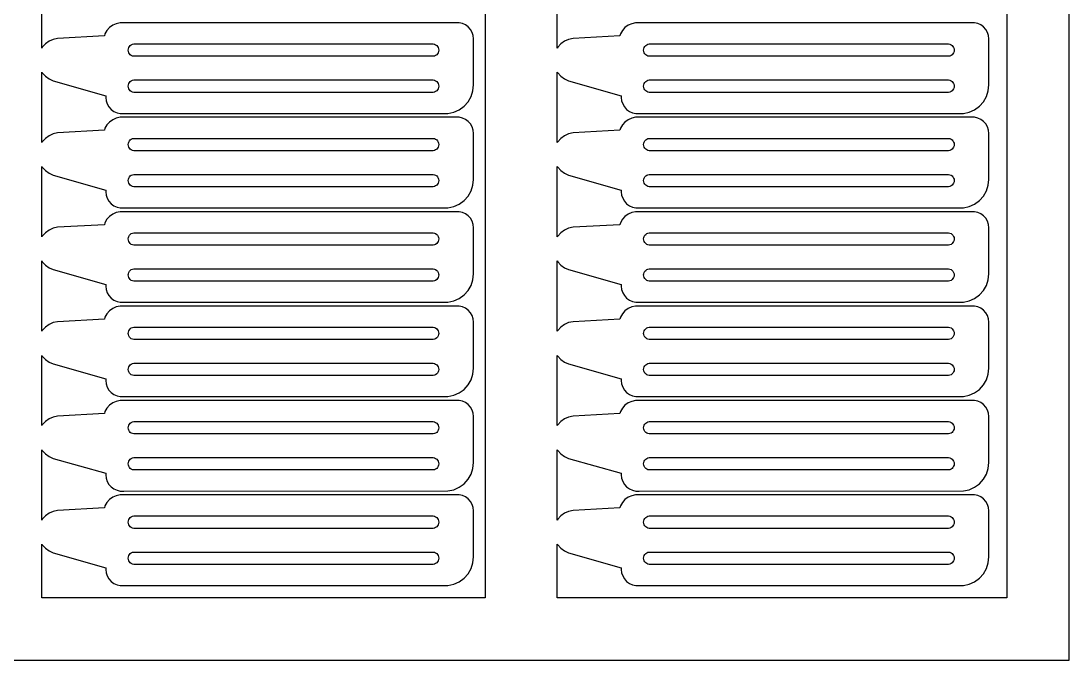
# Model space of a CAD drawing. Header units: metres. Extents: x 0 to 297, y 0 to 210.
# Drawn here: x 212.6 to 297, y 0 to 51.5 of the extents above; entities that cross this region are included whole.
import ezdxf

# ---------------------------------------------------------------- set-up
doc = ezdxf.new("R2010")
doc.units = ezdxf.units.M

msp = doc.modelspace()

# ---------------------------------------------------------------- linework, layer by layer
for p, q in [((297, 0), (297, 210)), ((250, 205), (250, 5)), ((292, 205), (292, 5)), ((214.3, 49.2693), (214.3, 54.9306)), ((255.8, 49.2693), (255.8, 54.9306)), ((219.536, 50.6817), (219.38, 50.4101)), ((219.746, 50.9147), (219.536, 50.6817)), ((220, 51.099), (219.746, 50.9147)), ((220.286, 51.2266), (220, 51.099)), ((220.593, 51.2918), (220.286, 51.2266)), ((247.886, 51.2929), (220.593, 51.2918)), ((248.152, 51.2364), (247.886, 51.2929)), ((248.4, 51.1258), (248.152, 51.2364)), ((248.62, 50.9661), (248.4, 51.1258)), ((248.802, 50.7641), (248.62, 50.9661)), ((248.938, 50.5287), (248.802, 50.7641)), ((261.036, 50.6817), (260.88, 50.4101)), ((261.246, 50.9147), (261.036, 50.6817)), ((261.5, 51.099), (261.246, 50.9147)), ((261.786, 51.2266), (261.5, 51.099)), ((262.093, 51.2918), (261.786, 51.2266)), ((289.386, 51.2929), (262.093, 51.2918)), ((289.652, 51.2364), (289.386, 51.2929)), ((289.9, 51.1258), (289.652, 51.2364)), ((290.12, 50.9661), (289.9, 51.1258)), ((290.302, 50.7641), (290.12, 50.9661)), ((290.438, 50.5287), (290.302, 50.7641)), ((214.875, 49.8155), (214.579, 49.6005)), ((215.209, 49.9643), (214.875, 49.8155)), ((215.567, 50.0404), (215.209, 49.9643)), ((219.328, 50.2495), (215.567, 50.0404)), ((219.38, 50.4101), (219.328, 50.2495)), ((249.022, 50.2703), (248.938, 50.5287)), ((249.05, 50), (249.022, 50.2703)), ((249.05, 46.3), (249.05, 50)), ((256.375, 49.8155), (256.079, 49.6005)), ((256.709, 49.9643), (256.375, 49.8155)), ((257.067, 50.0404), (256.709, 49.9643)), ((260.828, 50.2495), (257.067, 50.0404)), ((260.88, 50.4101), (260.828, 50.2495)), ((290.522, 50.2703), (290.438, 50.5287)), ((290.55, 50), (290.522, 50.2703)), ((290.55, 46.3), (290.55, 50)), ((214.334, 49.3286), (214.3, 49.2693)), ((214.579, 49.6005), (214.334, 49.3286)), ((221.25, 49.1), (221.261, 49.2039)), ((221.261, 48.996), (221.25, 49.1)), ((221.261, 49.2039), (221.293, 49.3034)), ((221.293, 48.8966), (221.261, 48.996)), ((221.293, 49.3034), (221.345, 49.3939)), ((221.345, 49.3939), (221.415, 49.4716)), ((221.415, 49.4716), (221.5, 49.533)), ((221.5, 49.533), (221.595, 49.5755)), ((221.595, 49.5755), (221.698, 49.5973)), ((221.698, 49.5973), (245.802, 49.5973)), ((245.802, 49.5973), (245.905, 49.5755)), ((245.905, 49.5755), (246, 49.533)), ((246, 49.533), (246.085, 49.4716)), ((246.085, 49.4716), (246.155, 49.3939)), ((246.155, 49.3939), (246.207, 49.3034)), ((246.207, 49.3034), (246.239, 49.2039)), ((246.239, 48.996), (246.207, 48.8966)), ((246.239, 49.2039), (246.25, 49.1)), ((246.25, 49.1), (246.239, 48.996)), ((255.834, 49.3286), (255.8, 49.2693)), ((256.079, 49.6005), (255.834, 49.3286)), ((262.75, 49.1), (262.761, 49.2039)), ((262.761, 48.996), (262.75, 49.1)), ((262.761, 49.2039), (262.793, 49.3034)), ((262.793, 48.8966), (262.761, 48.996)), ((262.793, 49.3034), (262.845, 49.3939)), ((262.845, 49.3939), (262.915, 49.4716)), ((262.915, 49.4716), (263, 49.533)), ((263, 49.533), (263.095, 49.5755)), ((263.095, 49.5755), (263.198, 49.5973)), ((263.198, 49.5973), (287.302, 49.5973)), ((287.302, 49.5973), (287.405, 49.5755)), ((287.405, 49.5755), (287.5, 49.533)), ((287.5, 49.533), (287.585, 49.4716)), ((287.585, 49.4716), (287.655, 49.3939)), ((287.655, 49.3939), (287.707, 49.3034)), ((287.707, 49.3034), (287.739, 49.2039)), ((287.739, 48.996), (287.707, 48.8966)), ((287.739, 49.2039), (287.75, 49.1)), ((287.75, 49.1), (287.739, 48.996)), ((221.345, 48.8061), (221.293, 48.8966)), ((221.415, 48.7284), (221.345, 48.8061)), ((221.5, 48.667), (221.415, 48.7284)), ((221.595, 48.6245), (221.5, 48.667)), ((221.698, 48.6027), (221.595, 48.6245)), ((245.802, 48.6027), (221.698, 48.6027)), ((245.905, 48.6245), (245.802, 48.6027)), ((246, 48.667), (245.905, 48.6245)), ((246.085, 48.7284), (246, 48.667)), ((246.155, 48.8061), (246.085, 48.7284)), ((246.207, 48.8966), (246.155, 48.8061)), ((262.845, 48.8061), (262.793, 48.8966)), ((262.915, 48.7284), (262.845, 48.8061)), ((263, 48.667), (262.915, 48.7284)), ((263.095, 48.6245), (263, 48.667)), ((263.198, 48.6027), (263.095, 48.6245)), ((287.302, 48.6027), (263.198, 48.6027)), ((287.405, 48.6245), (287.302, 48.6027)), ((287.5, 48.667), (287.405, 48.6245)), ((287.585, 48.7284), (287.5, 48.667)), ((287.655, 48.8061), (287.585, 48.7284)), ((287.707, 48.8966), (287.655, 48.8061)), ((214.3, 41.6693), (214.3, 47.3306)), ((214.3, 47.3306), (214.334, 47.2714)), ((214.334, 47.2714), (214.579, 46.9995)), ((255.8, 41.6693), (255.8, 47.3306)), ((255.8, 47.3306), (255.834, 47.2714)), ((255.834, 47.2714), (256.079, 46.9995)), ((214.579, 46.9995), (214.875, 46.7845)), ((214.875, 46.7845), (215.209, 46.6357)), ((215.209, 46.6357), (219.444, 45.4318)), ((221.293, 46.4034), (221.345, 46.4939)), ((221.345, 46.4939), (221.415, 46.5716)), ((221.415, 46.5716), (221.5, 46.633)), ((221.5, 46.633), (221.595, 46.6755)), ((221.595, 46.6755), (221.698, 46.6973)), ((221.698, 46.6973), (245.802, 46.6973)), ((245.802, 46.6973), (245.905, 46.6755)), ((245.905, 46.6755), (246, 46.633)), ((246, 46.633), (246.085, 46.5716)), ((246.085, 46.5716), (246.155, 46.4939)), ((246.155, 46.4939), (246.207, 46.4034)), ((256.079, 46.9995), (256.375, 46.7845)), ((256.375, 46.7845), (256.709, 46.6357)), ((256.709, 46.6357), (260.944, 45.4318)), ((262.793, 46.4034), (262.845, 46.4939)), ((262.845, 46.4939), (262.915, 46.5716)), ((262.915, 46.5716), (263, 46.633)), ((263, 46.633), (263.095, 46.6755)), ((263.095, 46.6755), (263.198, 46.6973)), ((263.198, 46.6973), (287.302, 46.6973)), ((287.302, 46.6973), (287.405, 46.6755)), ((287.405, 46.6755), (287.5, 46.633)), ((287.5, 46.633), (287.585, 46.5716)), ((287.585, 46.5716), (287.655, 46.4939)), ((287.655, 46.4939), (287.707, 46.4034)), ((221.25, 46.2), (221.261, 46.304)), ((221.261, 46.096), (221.25, 46.2)), ((221.261, 46.304), (221.293, 46.4034)), ((221.293, 45.9966), (221.261, 46.096)), ((221.345, 45.9061), (221.293, 45.9966)), ((221.415, 45.8284), (221.345, 45.9061)), ((221.5, 45.767), (221.415, 45.8284)), ((221.595, 45.7245), (221.5, 45.767)), ((221.698, 45.7027), (221.595, 45.7245)), ((245.802, 45.7027), (221.698, 45.7027)), ((245.905, 45.7245), (245.802, 45.7027)), ((246, 45.767), (245.905, 45.7245)), ((246.085, 45.8284), (246, 45.767)), ((246.155, 45.9061), (246.085, 45.8284)), ((246.207, 45.9966), (246.155, 45.9061)), ((246.207, 46.4034), (246.239, 46.304)), ((246.239, 46.096), (246.207, 45.9966)), ((246.239, 46.304), (246.25, 46.2)), ((246.25, 46.2), (246.239, 46.096)), ((248.851, 45.3645), (249, 45.8218)), ((249, 45.8218), (249.05, 46.3)), ((262.75, 46.2), (262.761, 46.304)), ((262.761, 46.096), (262.75, 46.2)), ((262.761, 46.304), (262.793, 46.4034)), ((262.793, 45.9966), (262.761, 46.096)), ((262.845, 45.9061), (262.793, 45.9966)), ((262.915, 45.8284), (262.845, 45.9061)), ((263, 45.767), (262.915, 45.8284)), ((263.095, 45.7245), (263, 45.767)), ((263.198, 45.7027), (263.095, 45.7245)), ((287.302, 45.7027), (263.198, 45.7027)), ((287.405, 45.7245), (287.302, 45.7027)), ((287.5, 45.767), (287.405, 45.7245)), ((287.585, 45.8284), (287.5, 45.767)), ((287.655, 45.9061), (287.585, 45.8284)), ((287.707, 45.9966), (287.655, 45.9061)), ((287.707, 46.4034), (287.739, 46.304)), ((287.739, 46.096), (287.707, 45.9966)), ((287.739, 46.304), (287.75, 46.2)), ((287.75, 46.2), (287.739, 46.096)), ((290.351, 45.3645), (290.5, 45.8218)), ((290.5, 45.8218), (290.55, 46.3)), ((219.444, 45.4318), (219.45, 45.3)), ((219.45, 45.3), (219.478, 45.0297)), ((219.478, 45.0297), (219.562, 44.7712)), ((219.562, 44.7712), (219.698, 44.5359)), ((248.289, 44.5908), (248.611, 44.9481)), ((248.611, 44.9481), (248.851, 45.3645)), ((260.944, 45.4318), (260.95, 45.3)), ((260.95, 45.3), (260.978, 45.0297)), ((260.978, 45.0297), (261.062, 44.7712)), ((261.062, 44.7712), (261.198, 44.5359)), ((289.789, 44.5908), (290.111, 44.9481)), ((290.111, 44.9481), (290.351, 45.3645)), ((219.698, 44.5359), (219.88, 44.3339)), ((219.88, 44.3339), (220.1, 44.1742)), ((220.1, 44.1742), (220.348, 44.0636)), ((220.348, 44.0636), (220.614, 44.0071)), ((220.614, 44.0071), (220.886, 44.0071)), ((220.886, 44.0071), (246.99, 44.0126)), ((246.99, 44.0126), (247.461, 44.1126)), ((247.461, 44.1126), (247.9, 44.3081)), ((247.9, 44.3081), (248.289, 44.5908)), ((261.198, 44.5359), (261.38, 44.3339)), ((261.38, 44.3339), (261.6, 44.1742)), ((261.6, 44.1742), (261.848, 44.0636)), ((261.848, 44.0636), (262.114, 44.0071)), ((262.114, 44.0071), (262.386, 44.0071)), ((262.386, 44.0071), (288.49, 44.0126)), ((288.49, 44.0126), (288.961, 44.1126)), ((288.961, 44.1126), (289.4, 44.3081)), ((289.4, 44.3081), (289.789, 44.5908)), ((219.536, 43.0817), (219.38, 42.8101)), ((219.746, 43.3147), (219.536, 43.0817)), ((220, 43.499), (219.746, 43.3147)), ((220.286, 43.6266), (220, 43.499)), ((220.593, 43.6918), (220.286, 43.6266)), ((247.886, 43.6929), (220.593, 43.6918)), ((248.152, 43.6364), (247.886, 43.6929)), ((248.4, 43.5258), (248.152, 43.6364)), ((248.62, 43.3661), (248.4, 43.5258)), ((248.802, 43.1641), (248.62, 43.3661)), ((248.938, 42.9288), (248.802, 43.1641)), ((261.036, 43.0817), (260.88, 42.8101)), ((261.246, 43.3147), (261.036, 43.0817)), ((261.5, 43.499), (261.246, 43.3147)), ((261.786, 43.6266), (261.5, 43.499)), ((262.093, 43.6918), (261.786, 43.6266)), ((289.386, 43.6929), (262.093, 43.6918)), ((289.652, 43.6364), (289.386, 43.6929)), ((289.9, 43.5258), (289.652, 43.6364)), ((290.12, 43.3661), (289.9, 43.5258)), ((290.302, 43.1641), (290.12, 43.3661)), ((290.438, 42.9288), (290.302, 43.1641)), ((214.875, 42.2155), (214.579, 42.0005)), ((215.209, 42.3643), (214.875, 42.2155)), ((215.567, 42.4404), (215.209, 42.3643)), ((219.328, 42.6495), (215.567, 42.4404)), ((219.38, 42.8101), (219.328, 42.6495)), ((249.022, 42.6703), (248.938, 42.9288)), ((249.05, 42.4), (249.022, 42.6703)), ((249.05, 38.7), (249.05, 42.4)), ((256.375, 42.2155), (256.079, 42.0005)), ((256.709, 42.3643), (256.375, 42.2155)), ((257.067, 42.4404), (256.709, 42.3643)), ((260.828, 42.6495), (257.067, 42.4404)), ((260.88, 42.8101), (260.828, 42.6495)), ((290.522, 42.6703), (290.438, 42.9288)), ((290.55, 42.4), (290.522, 42.6703)), ((290.55, 38.7), (290.55, 42.4)), ((214.334, 41.7286), (214.3, 41.6693)), ((214.579, 42.0005), (214.334, 41.7286)), ((221.25, 41.5), (221.261, 41.6039)), ((221.261, 41.396), (221.25, 41.5)), ((221.261, 41.6039), (221.293, 41.7034)), ((221.293, 41.2966), (221.261, 41.396)), ((221.293, 41.7034), (221.345, 41.7939)), ((221.345, 41.7939), (221.415, 41.8716)), ((221.415, 41.8716), (221.5, 41.933)), ((221.5, 41.933), (221.595, 41.9755)), ((221.595, 41.9755), (221.698, 41.9973)), ((221.698, 41.9973), (245.802, 41.9973)), ((245.802, 41.9973), (245.905, 41.9755)), ((245.905, 41.9755), (246, 41.933)), ((246, 41.933), (246.085, 41.8716)), ((246.085, 41.8716), (246.155, 41.7939)), ((246.155, 41.7939), (246.207, 41.7034)), ((246.207, 41.7034), (246.239, 41.6039)), ((246.239, 41.396), (246.207, 41.2966)), ((246.239, 41.6039), (246.25, 41.5)), ((246.25, 41.5), (246.239, 41.396)), ((255.834, 41.7286), (255.8, 41.6693)), ((256.079, 42.0005), (255.834, 41.7286)), ((262.75, 41.5), (262.761, 41.6039)), ((262.761, 41.396), (262.75, 41.5)), ((262.761, 41.6039), (262.793, 41.7034)), ((262.793, 41.2966), (262.761, 41.396)), ((262.793, 41.7034), (262.845, 41.7939)), ((262.845, 41.7939), (262.915, 41.8716)), ((262.915, 41.8716), (263, 41.933)), ((263, 41.933), (263.095, 41.9755)), ((263.095, 41.9755), (263.198, 41.9973)), ((263.198, 41.9973), (287.302, 41.9973)), ((287.302, 41.9973), (287.405, 41.9755)), ((287.405, 41.9755), (287.5, 41.933)), ((287.5, 41.933), (287.585, 41.8716)), ((287.585, 41.8716), (287.655, 41.7939)), ((287.655, 41.7939), (287.707, 41.7034)), ((287.707, 41.7034), (287.739, 41.6039)), ((287.739, 41.396), (287.707, 41.2966)), ((287.739, 41.6039), (287.75, 41.5)), ((287.75, 41.5), (287.739, 41.396)), ((221.345, 41.2061), (221.293, 41.2966)), ((221.415, 41.1284), (221.345, 41.2061)), ((221.5, 41.067), (221.415, 41.1284)), ((221.595, 41.0245), (221.5, 41.067)), ((221.698, 41.0027), (221.595, 41.0245)), ((245.802, 41.0027), (221.698, 41.0027)), ((245.905, 41.0245), (245.802, 41.0027)), ((246, 41.067), (245.905, 41.0245)), ((246.085, 41.1284), (246, 41.067)), ((246.155, 41.2061), (246.085, 41.1284)), ((246.207, 41.2966), (246.155, 41.2061)), ((262.845, 41.2061), (262.793, 41.2966)), ((262.915, 41.1284), (262.845, 41.2061)), ((263, 41.067), (262.915, 41.1284)), ((263.095, 41.0245), (263, 41.067)), ((263.198, 41.0027), (263.095, 41.0245)), ((287.302, 41.0027), (263.198, 41.0027)), ((287.405, 41.0245), (287.302, 41.0027)), ((287.5, 41.067), (287.405, 41.0245)), ((287.585, 41.1284), (287.5, 41.067)), ((287.655, 41.2061), (287.585, 41.1284)), ((287.707, 41.2966), (287.655, 41.2061)), ((214.3, 34.0694), (214.3, 39.7306)), ((214.3, 39.7306), (214.334, 39.6714)), ((214.334, 39.6714), (214.579, 39.3995)), ((255.8, 34.0694), (255.8, 39.7306)), ((255.8, 39.7306), (255.834, 39.6714)), ((255.834, 39.6714), (256.079, 39.3995)), ((214.579, 39.3995), (214.875, 39.1844)), ((214.875, 39.1844), (215.209, 39.0356)), ((215.209, 39.0356), (219.444, 37.8318)), ((221.293, 38.8034), (221.345, 38.8939)), ((221.345, 38.8939), (221.415, 38.9716)), ((221.415, 38.9716), (221.5, 39.033)), ((221.5, 39.033), (221.595, 39.0755)), ((221.595, 39.0755), (221.698, 39.0973)), ((221.698, 39.0973), (245.802, 39.0973)), ((245.802, 39.0973), (245.905, 39.0755)), ((245.905, 39.0755), (246, 39.033)), ((246, 39.033), (246.085, 38.9716)), ((246.085, 38.9716), (246.155, 38.8939)), ((246.155, 38.8939), (246.207, 38.8034)), ((256.079, 39.3995), (256.375, 39.1844)), ((256.375, 39.1844), (256.709, 39.0356)), ((256.709, 39.0356), (260.944, 37.8318)), ((262.793, 38.8034), (262.845, 38.8939)), ((262.845, 38.8939), (262.915, 38.9716)), ((262.915, 38.9716), (263, 39.033)), ((263, 39.033), (263.095, 39.0755)), ((263.095, 39.0755), (263.198, 39.0973)), ((263.198, 39.0973), (287.302, 39.0973)), ((287.302, 39.0973), (287.405, 39.0755)), ((287.405, 39.0755), (287.5, 39.033)), ((287.5, 39.033), (287.585, 38.9716)), ((287.585, 38.9716), (287.655, 38.8939)), ((287.655, 38.8939), (287.707, 38.8034)), ((221.25, 38.6), (221.261, 38.7039)), ((221.261, 38.496), (221.25, 38.6)), ((221.261, 38.7039), (221.293, 38.8034)), ((221.293, 38.3966), (221.261, 38.496)), ((221.345, 38.3061), (221.293, 38.3966)), ((221.415, 38.2284), (221.345, 38.3061)), ((221.5, 38.167), (221.415, 38.2284)), ((221.595, 38.1245), (221.5, 38.167)), ((221.698, 38.1027), (221.595, 38.1245)), ((245.802, 38.1027), (221.698, 38.1027)), ((245.905, 38.1245), (245.802, 38.1027)), ((246, 38.167), (245.905, 38.1245)), ((246.085, 38.2284), (246, 38.167)), ((246.155, 38.3061), (246.085, 38.2284)), ((246.207, 38.3966), (246.155, 38.3061)), ((246.207, 38.8034), (246.239, 38.7039)), ((246.239, 38.496), (246.207, 38.3966)), ((246.239, 38.7039), (246.25, 38.6)), ((246.25, 38.6), (246.239, 38.496)), ((248.851, 37.7645), (249, 38.2218)), ((249, 38.2218), (249.05, 38.7)), ((262.75, 38.6), (262.761, 38.7039)), ((262.761, 38.496), (262.75, 38.6)), ((262.761, 38.7039), (262.793, 38.8034)), ((262.793, 38.3966), (262.761, 38.496)), ((262.845, 38.3061), (262.793, 38.3966)), ((262.915, 38.2284), (262.845, 38.3061)), ((263, 38.167), (262.915, 38.2284)), ((263.095, 38.1245), (263, 38.167)), ((263.198, 38.1027), (263.095, 38.1245)), ((287.302, 38.1027), (263.198, 38.1027)), ((287.405, 38.1245), (287.302, 38.1027)), ((287.5, 38.167), (287.405, 38.1245)), ((287.585, 38.2284), (287.5, 38.167)), ((287.655, 38.3061), (287.585, 38.2284)), ((287.707, 38.3966), (287.655, 38.3061)), ((287.707, 38.8034), (287.739, 38.7039)), ((287.739, 38.496), (287.707, 38.3966)), ((287.739, 38.7039), (287.75, 38.6)), ((287.75, 38.6), (287.739, 38.496)), ((290.351, 37.7645), (290.5, 38.2218)), ((290.5, 38.2218), (290.55, 38.7)), ((219.444, 37.8318), (219.45, 37.7)), ((219.45, 37.7), (219.478, 37.4297)), ((219.478, 37.4297), (219.562, 37.1712)), ((219.562, 37.1712), (219.698, 36.9359)), ((248.289, 36.9908), (248.611, 37.3481)), ((248.611, 37.3481), (248.851, 37.7645)), ((260.944, 37.8318), (260.95, 37.7)), ((260.95, 37.7), (260.978, 37.4297)), ((260.978, 37.4297), (261.062, 37.1712)), ((261.062, 37.1712), (261.198, 36.9359)), ((289.789, 36.9908), (290.111, 37.3481)), ((290.111, 37.3481), (290.351, 37.7645)), ((219.698, 36.9359), (219.88, 36.7339)), ((219.88, 36.7339), (220.1, 36.5742)), ((220.1, 36.5742), (220.348, 36.4636)), ((220.348, 36.4636), (220.614, 36.4071)), ((220.614, 36.4071), (220.886, 36.4071)), ((220.886, 36.4071), (246.99, 36.4126)), ((246.99, 36.4126), (247.461, 36.5126)), ((247.461, 36.5126), (247.9, 36.7081)), ((247.9, 36.7081), (248.289, 36.9908)), ((261.198, 36.9359), (261.38, 36.7339)), ((261.38, 36.7339), (261.6, 36.5742)), ((261.6, 36.5742), (261.848, 36.4636)), ((261.848, 36.4636), (262.114, 36.4071)), ((262.114, 36.4071), (262.386, 36.4071)), ((262.386, 36.4071), (288.49, 36.4126)), ((288.49, 36.4126), (288.961, 36.5126)), ((288.961, 36.5126), (289.4, 36.7081)), ((289.4, 36.7081), (289.789, 36.9908)), ((219.536, 35.4817), (219.38, 35.2101)), ((219.746, 35.7147), (219.536, 35.4817)), ((220, 35.899), (219.746, 35.7147)), ((220.286, 36.0266), (220, 35.899)), ((220.593, 36.0918), (220.286, 36.0266)), ((247.886, 36.0929), (220.593, 36.0918)), ((248.152, 36.0364), (247.886, 36.0929)), ((248.4, 35.9258), (248.152, 36.0364)), ((248.62, 35.7661), (248.4, 35.9258)), ((248.802, 35.5641), (248.62, 35.7661)), ((248.938, 35.3288), (248.802, 35.5641)), ((261.036, 35.4817), (260.88, 35.2101)), ((261.246, 35.7147), (261.036, 35.4817)), ((261.5, 35.899), (261.246, 35.7147)), ((261.786, 36.0266), (261.5, 35.899)), ((262.093, 36.0918), (261.786, 36.0266)), ((289.386, 36.0929), (262.093, 36.0918)), ((289.652, 36.0364), (289.386, 36.0929)), ((289.9, 35.9258), (289.652, 36.0364)), ((290.12, 35.7661), (289.9, 35.9258)), ((290.302, 35.5641), (290.12, 35.7661)), ((290.438, 35.3288), (290.302, 35.5641)), ((214.875, 34.6155), (214.579, 34.4005)), ((215.209, 34.7643), (214.875, 34.6155)), ((215.567, 34.8404), (215.209, 34.7643)), ((219.328, 35.0495), (215.567, 34.8404)), ((219.38, 35.2101), (219.328, 35.0495)), ((249.022, 35.0703), (248.938, 35.3288)), ((249.05, 34.8), (249.022, 35.0703)), ((249.05, 31.1), (249.05, 34.8)), ((256.375, 34.6155), (256.079, 34.4005)), ((256.709, 34.7643), (256.375, 34.6155)), ((257.067, 34.8404), (256.709, 34.7643)), ((260.828, 35.0495), (257.067, 34.8404)), ((260.88, 35.2101), (260.828, 35.0495)), ((290.522, 35.0703), (290.438, 35.3288)), ((290.55, 34.8), (290.522, 35.0703)), ((290.55, 31.1), (290.55, 34.8)), ((214.334, 34.1286), (214.3, 34.0694)), ((214.579, 34.4005), (214.334, 34.1286)), ((221.25, 33.9), (221.261, 34.004)), ((221.261, 33.796), (221.25, 33.9)), ((221.261, 34.004), (221.293, 34.1034)), ((221.293, 33.6966), (221.261, 33.796)), ((221.293, 34.1034), (221.345, 34.1939)), ((221.345, 34.1939), (221.415, 34.2716)), ((221.415, 34.2716), (221.5, 34.333)), ((221.5, 34.333), (221.595, 34.3755)), ((221.595, 34.3755), (221.698, 34.3972)), ((221.698, 34.3972), (245.802, 34.3972)), ((245.802, 34.3972), (245.905, 34.3755)), ((245.905, 34.3755), (246, 34.333)), ((246, 34.333), (246.085, 34.2716)), ((246.085, 34.2716), (246.155, 34.1939)), ((246.155, 34.1939), (246.207, 34.1034)), ((246.207, 34.1034), (246.239, 34.004)), ((246.239, 33.796), (246.207, 33.6966)), ((246.239, 34.004), (246.25, 33.9)), ((246.25, 33.9), (246.239, 33.796)), ((255.834, 34.1286), (255.8, 34.0694)), ((256.079, 34.4005), (255.834, 34.1286)), ((262.75, 33.9), (262.761, 34.004)), ((262.761, 33.796), (262.75, 33.9)), ((262.761, 34.004), (262.793, 34.1034)), ((262.793, 33.6966), (262.761, 33.796)), ((262.793, 34.1034), (262.845, 34.1939)), ((262.845, 34.1939), (262.915, 34.2716)), ((262.915, 34.2716), (263, 34.333)), ((263, 34.333), (263.095, 34.3755)), ((263.095, 34.3755), (263.198, 34.3972)), ((263.198, 34.3972), (287.302, 34.3972)), ((287.302, 34.3972), (287.405, 34.3755)), ((287.405, 34.3755), (287.5, 34.333)), ((287.5, 34.333), (287.585, 34.2716)), ((287.585, 34.2716), (287.655, 34.1939)), ((287.655, 34.1939), (287.707, 34.1034)), ((287.707, 34.1034), (287.739, 34.004)), ((287.739, 33.796), (287.707, 33.6966)), ((287.739, 34.004), (287.75, 33.9)), ((287.75, 33.9), (287.739, 33.796)), ((221.345, 33.6061), (221.293, 33.6966)), ((221.415, 33.5284), (221.345, 33.6061)), ((221.5, 33.467), (221.415, 33.5284)), ((221.595, 33.4245), (221.5, 33.467)), ((221.698, 33.4027), (221.595, 33.4245)), ((245.802, 33.4027), (221.698, 33.4027)), ((245.905, 33.4245), (245.802, 33.4027)), ((246, 33.467), (245.905, 33.4245)), ((246.085, 33.5284), (246, 33.467)), ((246.155, 33.6061), (246.085, 33.5284)), ((246.207, 33.6966), (246.155, 33.6061)), ((262.845, 33.6061), (262.793, 33.6966)), ((262.915, 33.5284), (262.845, 33.6061)), ((263, 33.467), (262.915, 33.5284)), ((263.095, 33.4245), (263, 33.467)), ((263.198, 33.4027), (263.095, 33.4245)), ((287.302, 33.4027), (263.198, 33.4027)), ((287.405, 33.4245), (287.302, 33.4027)), ((287.5, 33.467), (287.405, 33.4245)), ((287.585, 33.5284), (287.5, 33.467)), ((287.655, 33.6061), (287.585, 33.5284)), ((287.707, 33.6966), (287.655, 33.6061)), ((214.3, 26.4693), (214.3, 32.1306)), ((214.3, 32.1306), (214.334, 32.0714)), ((214.334, 32.0714), (214.579, 31.7995)), ((255.8, 26.4693), (255.8, 32.1306)), ((255.8, 32.1306), (255.834, 32.0714)), ((255.834, 32.0714), (256.079, 31.7995)), ((214.579, 31.7995), (214.875, 31.5844)), ((214.875, 31.5844), (215.209, 31.4356)), ((215.209, 31.4356), (219.444, 30.2318)), ((221.293, 31.2034), (221.345, 31.2939)), ((221.345, 31.2939), (221.415, 31.3716)), ((221.415, 31.3716), (221.5, 31.433)), ((221.5, 31.433), (221.595, 31.4755)), ((221.595, 31.4755), (221.698, 31.4973)), ((221.698, 31.4973), (245.802, 31.4973)), ((245.802, 31.4973), (245.905, 31.4755)), ((245.905, 31.4755), (246, 31.433)), ((246, 31.433), (246.085, 31.3716)), ((246.085, 31.3716), (246.155, 31.2939)), ((246.155, 31.2939), (246.207, 31.2034)), ((256.079, 31.7995), (256.375, 31.5844)), ((256.375, 31.5844), (256.709, 31.4356)), ((256.709, 31.4356), (260.944, 30.2318)), ((262.793, 31.2034), (262.845, 31.2939)), ((262.845, 31.2939), (262.915, 31.3716)), ((262.915, 31.3716), (263, 31.433)), ((263, 31.433), (263.095, 31.4755)), ((263.095, 31.4755), (263.198, 31.4973)), ((263.198, 31.4973), (287.302, 31.4973)), ((287.302, 31.4973), (287.405, 31.4755)), ((287.405, 31.4755), (287.5, 31.433)), ((287.5, 31.433), (287.585, 31.3716)), ((287.585, 31.3716), (287.655, 31.2939)), ((287.655, 31.2939), (287.707, 31.2034)), ((221.25, 31), (221.261, 31.1039)), ((221.261, 30.896), (221.25, 31)), ((221.261, 31.1039), (221.293, 31.2034)), ((221.293, 30.7966), (221.261, 30.896)), ((221.345, 30.7061), (221.293, 30.7966)), ((221.415, 30.6284), (221.345, 30.7061)), ((221.5, 30.567), (221.415, 30.6284)), ((221.595, 30.5245), (221.5, 30.567)), ((221.698, 30.5027), (221.595, 30.5245)), ((245.802, 30.5027), (221.698, 30.5027)), ((245.905, 30.5245), (245.802, 30.5027)), ((246, 30.567), (245.905, 30.5245)), ((246.085, 30.6284), (246, 30.567)), ((246.155, 30.7061), (246.085, 30.6284)), ((246.207, 30.7966), (246.155, 30.7061)), ((246.207, 31.2034), (246.239, 31.1039)), ((246.239, 30.896), (246.207, 30.7966)), ((246.239, 31.1039), (246.25, 31)), ((246.25, 31), (246.239, 30.896)), ((248.851, 30.1645), (249, 30.6218)), ((249, 30.6218), (249.05, 31.1)), ((262.75, 31), (262.761, 31.1039)), ((262.761, 30.896), (262.75, 31)), ((262.761, 31.1039), (262.793, 31.2034)), ((262.793, 30.7966), (262.761, 30.896)), ((262.845, 30.7061), (262.793, 30.7966)), ((262.915, 30.6284), (262.845, 30.7061)), ((263, 30.567), (262.915, 30.6284)), ((263.095, 30.5245), (263, 30.567)), ((263.198, 30.5027), (263.095, 30.5245)), ((287.302, 30.5027), (263.198, 30.5027)), ((287.405, 30.5245), (287.302, 30.5027)), ((287.5, 30.567), (287.405, 30.5245)), ((287.585, 30.6284), (287.5, 30.567)), ((287.655, 30.7061), (287.585, 30.6284)), ((287.707, 30.7966), (287.655, 30.7061)), ((287.707, 31.2034), (287.739, 31.1039)), ((287.739, 30.896), (287.707, 30.7966)), ((287.739, 31.1039), (287.75, 31)), ((287.75, 31), (287.739, 30.896)), ((290.351, 30.1645), (290.5, 30.6218)), ((290.5, 30.6218), (290.55, 31.1)), ((219.444, 30.2318), (219.45, 30.1)), ((219.45, 30.1), (219.478, 29.8297)), ((219.478, 29.8297), (219.562, 29.5712)), ((219.562, 29.5712), (219.698, 29.3359)), ((248.289, 29.3908), (248.611, 29.7481)), ((248.611, 29.7481), (248.851, 30.1645)), ((260.944, 30.2318), (260.95, 30.1)), ((260.95, 30.1), (260.978, 29.8297)), ((260.978, 29.8297), (261.062, 29.5712)), ((261.062, 29.5712), (261.198, 29.3359)), ((289.789, 29.3908), (290.111, 29.7481)), ((290.111, 29.7481), (290.351, 30.1645)), ((219.698, 29.3359), (219.88, 29.1339)), ((219.88, 29.1339), (220.1, 28.9742)), ((220.1, 28.9742), (220.348, 28.8636)), ((220.348, 28.8636), (220.614, 28.8071)), ((220.614, 28.8071), (220.886, 28.8071)), ((220.886, 28.8071), (246.99, 28.8126)), ((246.99, 28.8126), (247.461, 28.9126)), ((247.461, 28.9126), (247.9, 29.1081)), ((247.9, 29.1081), (248.289, 29.3908)), ((261.198, 29.3359), (261.38, 29.1339)), ((261.38, 29.1339), (261.6, 28.9742)), ((261.6, 28.9742), (261.848, 28.8636)), ((261.848, 28.8636), (262.114, 28.8071)), ((262.114, 28.8071), (262.386, 28.8071)), ((262.386, 28.8071), (288.49, 28.8126)), ((288.49, 28.8126), (288.961, 28.9126)), ((288.961, 28.9126), (289.4, 29.1081)), ((289.4, 29.1081), (289.789, 29.3908)), ((219.536, 27.8817), (219.38, 27.6101)), ((219.746, 28.1147), (219.536, 27.8817)), ((220, 28.299), (219.746, 28.1147)), ((220.286, 28.4266), (220, 28.299)), ((220.593, 28.4918), (220.286, 28.4266)), ((247.886, 28.4929), (220.593, 28.4918)), ((248.152, 28.4364), (247.886, 28.4929)), ((248.4, 28.3258), (248.152, 28.4364)), ((248.62, 28.1661), (248.4, 28.3258)), ((248.802, 27.9641), (248.62, 28.1661)), ((248.938, 27.7287), (248.802, 27.9641)), ((261.036, 27.8817), (260.88, 27.6101)), ((261.246, 28.1147), (261.036, 27.8817)), ((261.5, 28.299), (261.246, 28.1147)), ((261.786, 28.4266), (261.5, 28.299)), ((262.093, 28.4918), (261.786, 28.4266)), ((289.386, 28.4929), (262.093, 28.4918)), ((289.652, 28.4364), (289.386, 28.4929)), ((289.9, 28.3258), (289.652, 28.4364)), ((290.12, 28.1661), (289.9, 28.3258)), ((290.302, 27.9641), (290.12, 28.1661)), ((290.438, 27.7287), (290.302, 27.9641)), ((214.875, 27.0155), (214.579, 26.8005)), ((215.209, 27.1643), (214.875, 27.0155)), ((215.567, 27.2404), (215.209, 27.1643)), ((219.328, 27.4495), (215.567, 27.2404)), ((219.38, 27.6101), (219.328, 27.4495)), ((249.022, 27.4703), (248.938, 27.7287)), ((249.05, 27.2), (249.022, 27.4703)), ((249.05, 23.5), (249.05, 27.2)), ((256.375, 27.0155), (256.079, 26.8005)), ((256.709, 27.1643), (256.375, 27.0155)), ((257.067, 27.2404), (256.709, 27.1643)), ((260.828, 27.4495), (257.067, 27.2404)), ((260.88, 27.6101), (260.828, 27.4495)), ((290.522, 27.4703), (290.438, 27.7287)), ((290.55, 27.2), (290.522, 27.4703)), ((290.55, 23.5), (290.55, 27.2)), ((214.334, 26.5286), (214.3, 26.4693)), ((214.579, 26.8005), (214.334, 26.5286)), ((221.25, 26.3), (221.261, 26.4039)), ((221.261, 26.196), (221.25, 26.3)), ((221.261, 26.4039), (221.293, 26.5034)), ((221.293, 26.0966), (221.261, 26.196)), ((221.293, 26.5034), (221.345, 26.5939)), ((221.345, 26.5939), (221.415, 26.6716)), ((221.415, 26.6716), (221.5, 26.733)), ((221.5, 26.733), (221.595, 26.7755)), ((221.595, 26.7755), (221.698, 26.7973)), ((221.698, 26.7973), (245.802, 26.7973)), ((245.802, 26.7973), (245.905, 26.7755)), ((245.905, 26.7755), (246, 26.733)), ((246, 26.733), (246.085, 26.6716)), ((246.085, 26.6716), (246.155, 26.5939)), ((246.155, 26.5939), (246.207, 26.5034)), ((246.207, 26.5034), (246.239, 26.4039)), ((246.239, 26.196), (246.207, 26.0966)), ((246.239, 26.4039), (246.25, 26.3)), ((246.25, 26.3), (246.239, 26.196)), ((255.834, 26.5286), (255.8, 26.4693)), ((256.079, 26.8005), (255.834, 26.5286)), ((262.75, 26.3), (262.761, 26.4039)), ((262.761, 26.196), (262.75, 26.3)), ((262.761, 26.4039), (262.793, 26.5034)), ((262.793, 26.0966), (262.761, 26.196)), ((262.793, 26.5034), (262.845, 26.5939)), ((262.845, 26.5939), (262.915, 26.6716)), ((262.915, 26.6716), (263, 26.733)), ((263, 26.733), (263.095, 26.7755)), ((263.095, 26.7755), (263.198, 26.7973)), ((263.198, 26.7973), (287.302, 26.7973)), ((287.302, 26.7973), (287.405, 26.7755)), ((287.405, 26.7755), (287.5, 26.733)), ((287.5, 26.733), (287.585, 26.6716)), ((287.585, 26.6716), (287.655, 26.5939)), ((287.655, 26.5939), (287.707, 26.5034)), ((287.707, 26.5034), (287.739, 26.4039)), ((287.739, 26.196), (287.707, 26.0966)), ((287.739, 26.4039), (287.75, 26.3)), ((287.75, 26.3), (287.739, 26.196)), ((221.345, 26.0061), (221.293, 26.0966)), ((221.415, 25.9284), (221.345, 26.0061)), ((221.5, 25.867), (221.415, 25.9284)), ((221.595, 25.8245), (221.5, 25.867)), ((221.698, 25.8027), (221.595, 25.8245)), ((245.802, 25.8027), (221.698, 25.8027)), ((245.905, 25.8245), (245.802, 25.8027)), ((246, 25.867), (245.905, 25.8245)), ((246.085, 25.9284), (246, 25.867)), ((246.155, 26.0061), (246.085, 25.9284)), ((246.207, 26.0966), (246.155, 26.0061)), ((262.845, 26.0061), (262.793, 26.0966)), ((262.915, 25.9284), (262.845, 26.0061)), ((263, 25.867), (262.915, 25.9284)), ((263.095, 25.8245), (263, 25.867)), ((263.198, 25.8027), (263.095, 25.8245)), ((287.302, 25.8027), (263.198, 25.8027)), ((287.405, 25.8245), (287.302, 25.8027)), ((287.5, 25.867), (287.405, 25.8245)), ((287.585, 25.9284), (287.5, 25.867)), ((287.655, 26.0061), (287.585, 25.9284)), ((287.707, 26.0966), (287.655, 26.0061)), ((214.3, 18.8693), (214.3, 24.5306)), ((214.3, 24.5306), (214.334, 24.4714)), ((255.8, 18.8693), (255.8, 24.5306)), ((255.8, 24.5306), (255.834, 24.4714)), ((214.334, 24.4714), (214.579, 24.1995)), ((214.579, 24.1995), (214.875, 23.9845)), ((214.875, 23.9845), (215.209, 23.8356)), ((215.209, 23.8356), (219.444, 22.6318)), ((221.293, 23.6034), (221.345, 23.6939)), ((221.345, 23.6939), (221.415, 23.7716)), ((221.415, 23.7716), (221.5, 23.833)), ((221.5, 23.833), (221.595, 23.8755)), ((221.595, 23.8755), (221.698, 23.8972)), ((221.698, 23.8972), (245.802, 23.8972)), ((245.802, 23.8972), (245.905, 23.8755)), ((245.905, 23.8755), (246, 23.833)), ((246, 23.833), (246.085, 23.7716)), ((246.085, 23.7716), (246.155, 23.6939)), ((246.155, 23.6939), (246.207, 23.6034)), ((255.834, 24.4714), (256.079, 24.1995)), ((256.079, 24.1995), (256.375, 23.9845)), ((256.375, 23.9845), (256.709, 23.8356)), ((256.709, 23.8356), (260.944, 22.6318)), ((262.793, 23.6034), (262.845, 23.6939)), ((262.845, 23.6939), (262.915, 23.7716)), ((262.915, 23.7716), (263, 23.833)), ((263, 23.833), (263.095, 23.8755)), ((263.095, 23.8755), (263.198, 23.8972)), ((263.198, 23.8972), (287.302, 23.8972)), ((287.302, 23.8972), (287.405, 23.8755)), ((287.405, 23.8755), (287.5, 23.833)), ((287.5, 23.833), (287.585, 23.7716)), ((287.585, 23.7716), (287.655, 23.6939)), ((287.655, 23.6939), (287.707, 23.6034)), ((221.25, 23.4), (221.261, 23.504)), ((221.261, 23.296), (221.25, 23.4)), ((221.261, 23.504), (221.293, 23.6034)), ((221.293, 23.1966), (221.261, 23.296)), ((221.345, 23.1061), (221.293, 23.1966)), ((221.415, 23.0284), (221.345, 23.1061)), ((221.5, 22.967), (221.415, 23.0284)), ((221.595, 22.9245), (221.5, 22.967)), ((221.698, 22.9027), (221.595, 22.9245)), ((245.802, 22.9027), (221.698, 22.9027)), ((245.905, 22.9245), (245.802, 22.9027)), ((246, 22.967), (245.905, 22.9245)), ((246.085, 23.0284), (246, 22.967)), ((246.155, 23.1061), (246.085, 23.0284)), ((246.207, 23.1966), (246.155, 23.1061)), ((246.207, 23.6034), (246.239, 23.504)), ((246.239, 23.296), (246.207, 23.1966)), ((246.239, 23.504), (246.25, 23.4)), ((246.25, 23.4), (246.239, 23.296)), ((248.851, 22.5645), (249, 23.0218)), ((249, 23.0218), (249.05, 23.5)), ((262.75, 23.4), (262.761, 23.504)), ((262.761, 23.296), (262.75, 23.4)), ((262.761, 23.504), (262.793, 23.6034)), ((262.793, 23.1966), (262.761, 23.296)), ((262.845, 23.1061), (262.793, 23.1966)), ((262.915, 23.0284), (262.845, 23.1061)), ((263, 22.967), (262.915, 23.0284)), ((263.095, 22.9245), (263, 22.967)), ((263.198, 22.9027), (263.095, 22.9245)), ((287.302, 22.9027), (263.198, 22.9027)), ((287.405, 22.9245), (287.302, 22.9027)), ((287.5, 22.967), (287.405, 22.9245)), ((287.585, 23.0284), (287.5, 22.967)), ((287.655, 23.1061), (287.585, 23.0284)), ((287.707, 23.1966), (287.655, 23.1061)), ((287.707, 23.6034), (287.739, 23.504)), ((287.739, 23.296), (287.707, 23.1966)), ((287.739, 23.504), (287.75, 23.4)), ((287.75, 23.4), (287.739, 23.296)), ((290.351, 22.5645), (290.5, 23.0218)), ((290.5, 23.0218), (290.55, 23.5)), ((219.444, 22.6318), (219.45, 22.5)), ((219.45, 22.5), (219.478, 22.2297)), ((219.478, 22.2297), (219.562, 21.9712)), ((219.562, 21.9712), (219.698, 21.7359)), ((248.289, 21.7908), (248.611, 22.1481)), ((248.611, 22.1481), (248.851, 22.5645)), ((260.944, 22.6318), (260.95, 22.5)), ((260.95, 22.5), (260.978, 22.2297)), ((260.978, 22.2297), (261.062, 21.9712)), ((261.062, 21.9712), (261.198, 21.7359)), ((289.789, 21.7908), (290.111, 22.1481)), ((290.111, 22.1481), (290.351, 22.5645)), ((219.698, 21.7359), (219.88, 21.5339)), ((219.88, 21.5339), (220.1, 21.3742)), ((220.1, 21.3742), (220.348, 21.2636)), ((220.348, 21.2636), (220.614, 21.2071)), ((220.614, 21.2071), (220.886, 21.2071)), ((220.886, 21.2071), (246.99, 21.2126)), ((246.99, 21.2126), (247.461, 21.3126)), ((247.461, 21.3126), (247.9, 21.5081)), ((247.9, 21.5081), (248.289, 21.7908)), ((261.198, 21.7359), (261.38, 21.5339)), ((261.38, 21.5339), (261.6, 21.3742)), ((261.6, 21.3742), (261.848, 21.2636)), ((261.848, 21.2636), (262.114, 21.2071)), ((262.114, 21.2071), (262.386, 21.2071)), ((262.386, 21.2071), (288.49, 21.2126)), ((288.49, 21.2126), (288.961, 21.3126)), ((288.961, 21.3126), (289.4, 21.5081)), ((289.4, 21.5081), (289.789, 21.7908)), ((219.536, 20.2817), (219.38, 20.0101)), ((219.746, 20.5147), (219.536, 20.2817)), ((220, 20.699), (219.746, 20.5147)), ((220.286, 20.8266), (220, 20.699)), ((220.593, 20.8918), (220.286, 20.8266)), ((247.886, 20.8929), (220.593, 20.8918)), ((248.152, 20.8364), (247.886, 20.8929)), ((248.4, 20.7258), (248.152, 20.8364)), ((248.62, 20.5661), (248.4, 20.7258)), ((248.802, 20.3641), (248.62, 20.5661)), ((248.938, 20.1288), (248.802, 20.3641)), ((261.036, 20.2817), (260.88, 20.0101)), ((261.246, 20.5147), (261.036, 20.2817)), ((261.5, 20.699), (261.246, 20.5147)), ((261.786, 20.8266), (261.5, 20.699)), ((262.093, 20.8918), (261.786, 20.8266)), ((289.386, 20.8929), (262.093, 20.8918)), ((289.652, 20.8364), (289.386, 20.8929)), ((289.9, 20.7258), (289.652, 20.8364)), ((290.12, 20.5661), (289.9, 20.7258)), ((290.302, 20.3641), (290.12, 20.5661)), ((290.438, 20.1288), (290.302, 20.3641)), ((214.875, 19.4155), (214.579, 19.2005)), ((215.209, 19.5643), (214.875, 19.4155)), ((215.567, 19.6404), (215.209, 19.5643)), ((219.328, 19.8495), (215.567, 19.6404)), ((219.38, 20.0101), (219.328, 19.8495)), ((249.022, 19.8703), (248.938, 20.1288)), ((249.05, 19.6), (249.022, 19.8703)), ((249.05, 15.9), (249.05, 19.6)), ((256.375, 19.4155), (256.079, 19.2005)), ((256.709, 19.5643), (256.375, 19.4155)), ((257.067, 19.6404), (256.709, 19.5643)), ((260.828, 19.8495), (257.067, 19.6404)), ((260.88, 20.0101), (260.828, 19.8495)), ((290.522, 19.8703), (290.438, 20.1288)), ((290.55, 19.6), (290.522, 19.8703)), ((290.55, 15.9), (290.55, 19.6)), ((214.334, 18.9286), (214.3, 18.8693)), ((214.579, 19.2005), (214.334, 18.9286)), ((221.25, 18.7), (221.261, 18.804)), ((221.261, 18.596), (221.25, 18.7)), ((221.261, 18.804), (221.293, 18.9034)), ((221.293, 18.4966), (221.261, 18.596)), ((221.293, 18.9034), (221.345, 18.9939)), ((221.345, 18.9939), (221.415, 19.0716)), ((221.415, 19.0716), (221.5, 19.133)), ((221.5, 19.133), (221.595, 19.1755)), ((221.595, 19.1755), (221.698, 19.1973)), ((221.698, 19.1973), (245.802, 19.1973)), ((245.802, 19.1973), (245.905, 19.1755)), ((245.905, 19.1755), (246, 19.133)), ((246, 19.133), (246.085, 19.0716)), ((246.085, 19.0716), (246.155, 18.9939)), ((246.155, 18.9939), (246.207, 18.9034)), ((246.207, 18.9034), (246.239, 18.804)), ((246.239, 18.596), (246.207, 18.4966)), ((246.239, 18.804), (246.25, 18.7)), ((246.25, 18.7), (246.239, 18.596)), ((255.834, 18.9286), (255.8, 18.8693)), ((256.079, 19.2005), (255.834, 18.9286)), ((262.75, 18.7), (262.761, 18.804)), ((262.761, 18.596), (262.75, 18.7)), ((262.761, 18.804), (262.793, 18.9034)), ((262.793, 18.4966), (262.761, 18.596)), ((262.793, 18.9034), (262.845, 18.9939)), ((262.845, 18.9939), (262.915, 19.0716)), ((262.915, 19.0716), (263, 19.133)), ((263, 19.133), (263.095, 19.1755)), ((263.095, 19.1755), (263.198, 19.1973)), ((263.198, 19.1973), (287.302, 19.1973)), ((287.302, 19.1973), (287.405, 19.1755)), ((287.405, 19.1755), (287.5, 19.133)), ((287.5, 19.133), (287.585, 19.0716)), ((287.585, 19.0716), (287.655, 18.9939)), ((287.655, 18.9939), (287.707, 18.9034)), ((287.707, 18.9034), (287.739, 18.804)), ((287.739, 18.596), (287.707, 18.4966)), ((287.739, 18.804), (287.75, 18.7)), ((287.75, 18.7), (287.739, 18.596)), ((221.345, 18.4061), (221.293, 18.4966)), ((221.415, 18.3284), (221.345, 18.4061)), ((221.5, 18.267), (221.415, 18.3284)), ((221.595, 18.2245), (221.5, 18.267)), ((221.698, 18.2027), (221.595, 18.2245)), ((245.802, 18.2027), (221.698, 18.2027)), ((245.905, 18.2245), (245.802, 18.2027)), ((246, 18.267), (245.905, 18.2245)), ((246.085, 18.3284), (246, 18.267)), ((246.155, 18.4061), (246.085, 18.3284)), ((246.207, 18.4966), (246.155, 18.4061)), ((262.845, 18.4061), (262.793, 18.4966)), ((262.915, 18.3284), (262.845, 18.4061)), ((263, 18.267), (262.915, 18.3284)), ((263.095, 18.2245), (263, 18.267)), ((263.198, 18.2027), (263.095, 18.2245)), ((287.302, 18.2027), (263.198, 18.2027)), ((287.405, 18.2245), (287.302, 18.2027)), ((287.5, 18.267), (287.405, 18.2245)), ((287.585, 18.3284), (287.5, 18.267)), ((287.655, 18.4061), (287.585, 18.3284)), ((287.707, 18.4966), (287.655, 18.4061)), ((214.3, 11.2693), (214.3, 16.9306)), ((214.3, 16.9306), (214.334, 16.8714)), ((255.8, 11.2693), (255.8, 16.9306)), ((255.8, 16.9306), (255.834, 16.8714)), ((214.334, 16.8714), (214.579, 16.5995)), ((214.579, 16.5995), (214.875, 16.3844)), ((214.875, 16.3844), (215.209, 16.2356)), ((215.209, 16.2356), (219.444, 15.0318)), ((221.293, 16.0034), (221.345, 16.0939)), ((221.345, 16.0939), (221.415, 16.1716)), ((221.415, 16.1716), (221.5, 16.233)), ((221.5, 16.233), (221.595, 16.2755)), ((221.595, 16.2755), (221.698, 16.2973)), ((221.698, 16.2973), (245.802, 16.2973)), ((245.802, 16.2973), (245.905, 16.2755)), ((245.905, 16.2755), (246, 16.233)), ((246, 16.233), (246.085, 16.1716)), ((246.085, 16.1716), (246.155, 16.0939)), ((246.155, 16.0939), (246.207, 16.0034)), ((255.834, 16.8714), (256.079, 16.5995)), ((256.079, 16.5995), (256.375, 16.3844)), ((256.375, 16.3844), (256.709, 16.2356)), ((256.709, 16.2356), (260.944, 15.0318)), ((262.793, 16.0034), (262.845, 16.0939)), ((262.845, 16.0939), (262.915, 16.1716)), ((262.915, 16.1716), (263, 16.233)), ((263, 16.233), (263.095, 16.2755)), ((263.095, 16.2755), (263.198, 16.2973)), ((263.198, 16.2973), (287.302, 16.2973)), ((287.302, 16.2973), (287.405, 16.2755)), ((287.405, 16.2755), (287.5, 16.233)), ((287.5, 16.233), (287.585, 16.1716)), ((287.585, 16.1716), (287.655, 16.0939)), ((287.655, 16.0939), (287.707, 16.0034)), ((221.25, 15.8), (221.261, 15.9039)), ((221.261, 15.696), (221.25, 15.8)), ((221.261, 15.9039), (221.293, 16.0034)), ((221.293, 15.5966), (221.261, 15.696)), ((221.345, 15.5061), (221.293, 15.5966)), ((221.415, 15.4284), (221.345, 15.5061)), ((221.5, 15.367), (221.415, 15.4284)), ((221.595, 15.3245), (221.5, 15.367)), ((221.698, 15.3027), (221.595, 15.3245)), ((245.802, 15.3027), (221.698, 15.3027)), ((245.905, 15.3245), (245.802, 15.3027)), ((246, 15.367), (245.905, 15.3245)), ((246.085, 15.4284), (246, 15.367)), ((246.155, 15.5061), (246.085, 15.4284)), ((246.207, 15.5966), (246.155, 15.5061)), ((246.207, 16.0034), (246.239, 15.9039)), ((246.239, 15.696), (246.207, 15.5966)), ((246.239, 15.9039), (246.25, 15.8)), ((246.25, 15.8), (246.239, 15.696)), ((248.851, 14.9645), (249, 15.4218)), ((249, 15.4218), (249.05, 15.9)), ((262.75, 15.8), (262.761, 15.9039)), ((262.761, 15.696), (262.75, 15.8)), ((262.761, 15.9039), (262.793, 16.0034)), ((262.793, 15.5966), (262.761, 15.696)), ((262.845, 15.5061), (262.793, 15.5966)), ((262.915, 15.4284), (262.845, 15.5061)), ((263, 15.367), (262.915, 15.4284)), ((263.095, 15.3245), (263, 15.367)), ((263.198, 15.3027), (263.095, 15.3245)), ((287.302, 15.3027), (263.198, 15.3027)), ((287.405, 15.3245), (287.302, 15.3027)), ((287.5, 15.367), (287.405, 15.3245)), ((287.585, 15.4284), (287.5, 15.367)), ((287.655, 15.5061), (287.585, 15.4284)), ((287.707, 15.5966), (287.655, 15.5061)), ((287.707, 16.0034), (287.739, 15.9039)), ((287.739, 15.696), (287.707, 15.5966)), ((287.739, 15.9039), (287.75, 15.8)), ((287.75, 15.8), (287.739, 15.696)), ((290.351, 14.9645), (290.5, 15.4218)), ((290.5, 15.4218), (290.55, 15.9)), ((219.444, 15.0318), (219.45, 14.9)), ((219.45, 14.9), (219.478, 14.6297)), ((219.478, 14.6297), (219.562, 14.3712)), ((219.562, 14.3712), (219.698, 14.1359)), ((248.289, 14.1908), (248.611, 14.5481)), ((248.611, 14.5481), (248.851, 14.9645)), ((260.944, 15.0318), (260.95, 14.9)), ((260.95, 14.9), (260.978, 14.6297)), ((260.978, 14.6297), (261.062, 14.3712)), ((261.062, 14.3712), (261.198, 14.1359)), ((289.789, 14.1908), (290.111, 14.5481)), ((290.111, 14.5481), (290.351, 14.9645)), ((219.698, 14.1359), (219.88, 13.9339)), ((219.88, 13.9339), (220.1, 13.7742)), ((220.1, 13.7742), (220.348, 13.6636)), ((220.348, 13.6636), (220.614, 13.6071)), ((220.614, 13.6071), (220.886, 13.6071)), ((220.886, 13.6071), (246.99, 13.6126)), ((246.99, 13.6126), (247.461, 13.7126)), ((247.461, 13.7126), (247.9, 13.9081)), ((247.9, 13.9081), (248.289, 14.1908)), ((261.198, 14.1359), (261.38, 13.9339)), ((261.38, 13.9339), (261.6, 13.7742)), ((261.6, 13.7742), (261.848, 13.6636)), ((261.848, 13.6636), (262.114, 13.6071)), ((262.114, 13.6071), (262.386, 13.6071)), ((262.386, 13.6071), (288.49, 13.6126)), ((288.49, 13.6126), (288.961, 13.7126)), ((288.961, 13.7126), (289.4, 13.9081)), ((289.4, 13.9081), (289.789, 14.1908)), ((219.536, 12.6817), (219.38, 12.4101)), ((219.746, 12.9147), (219.536, 12.6817)), ((220, 13.099), (219.746, 12.9147)), ((220.286, 13.2266), (220, 13.099)), ((220.593, 13.2918), (220.286, 13.2266)), ((247.886, 13.2929), (220.593, 13.2918)), ((248.152, 13.2364), (247.886, 13.2929)), ((248.4, 13.1258), (248.152, 13.2364)), ((248.62, 12.9661), (248.4, 13.1258)), ((248.802, 12.7641), (248.62, 12.9661)), ((248.938, 12.5287), (248.802, 12.7641)), ((261.036, 12.6817), (260.88, 12.4101)), ((261.246, 12.9147), (261.036, 12.6817)), ((261.5, 13.099), (261.246, 12.9147)), ((261.786, 13.2266), (261.5, 13.099)), ((262.093, 13.2918), (261.786, 13.2266)), ((289.386, 13.2929), (262.093, 13.2918)), ((289.652, 13.2364), (289.386, 13.2929)), ((289.9, 13.1258), (289.652, 13.2364)), ((290.12, 12.9661), (289.9, 13.1258)), ((290.302, 12.7641), (290.12, 12.9661)), ((290.438, 12.5287), (290.302, 12.7641)), ((214.875, 11.8155), (214.579, 11.6005)), ((215.209, 11.9643), (214.875, 11.8155)), ((215.567, 12.0404), (215.209, 11.9643)), ((219.328, 12.2495), (215.567, 12.0404)), ((219.38, 12.4101), (219.328, 12.2495)), ((249.022, 12.2703), (248.938, 12.5287)), ((249.05, 12), (249.022, 12.2703)), ((249.05, 8.3), (249.05, 12)), ((256.375, 11.8155), (256.079, 11.6005)), ((256.709, 11.9643), (256.375, 11.8155)), ((257.067, 12.0404), (256.709, 11.9643)), ((260.828, 12.2495), (257.067, 12.0404)), ((260.88, 12.4101), (260.828, 12.2495)), ((290.522, 12.2703), (290.438, 12.5287)), ((290.55, 12), (290.522, 12.2703)), ((290.55, 8.3), (290.55, 12)), ((214.334, 11.3286), (214.3, 11.2693)), ((214.579, 11.6005), (214.334, 11.3286)), ((221.25, 11.1), (221.261, 11.2039)), ((221.261, 10.996), (221.25, 11.1)), ((221.261, 11.2039), (221.293, 11.3034)), ((221.293, 10.8966), (221.261, 10.996)), ((221.293, 11.3034), (221.345, 11.3939)), ((221.345, 11.3939), (221.415, 11.4716)), ((221.415, 11.4716), (221.5, 11.533)), ((221.5, 11.533), (221.595, 11.5755)), ((221.595, 11.5755), (221.698, 11.5973)), ((221.698, 11.5973), (245.802, 11.5973)), ((245.802, 11.5973), (245.905, 11.5755)), ((245.905, 11.5755), (246, 11.533)), ((246, 11.533), (246.085, 11.4716)), ((246.085, 11.4716), (246.155, 11.3939)), ((246.155, 11.3939), (246.207, 11.3034)), ((246.207, 11.3034), (246.239, 11.2039)), ((246.239, 10.996), (246.207, 10.8966)), ((246.239, 11.2039), (246.25, 11.1)), ((246.25, 11.1), (246.239, 10.996)), ((255.834, 11.3286), (255.8, 11.2693)), ((256.079, 11.6005), (255.834, 11.3286)), ((262.75, 11.1), (262.761, 11.2039)), ((262.761, 10.996), (262.75, 11.1)), ((262.761, 11.2039), (262.793, 11.3034)), ((262.793, 10.8966), (262.761, 10.996)), ((262.793, 11.3034), (262.845, 11.3939)), ((262.845, 11.3939), (262.915, 11.4716)), ((262.915, 11.4716), (263, 11.533)), ((263, 11.533), (263.095, 11.5755)), ((263.095, 11.5755), (263.198, 11.5973)), ((263.198, 11.5973), (287.302, 11.5973)), ((287.302, 11.5973), (287.405, 11.5755)), ((287.405, 11.5755), (287.5, 11.533)), ((287.5, 11.533), (287.585, 11.4716)), ((287.585, 11.4716), (287.655, 11.3939)), ((287.655, 11.3939), (287.707, 11.3034)), ((287.707, 11.3034), (287.739, 11.2039)), ((287.739, 10.996), (287.707, 10.8966)), ((287.739, 11.2039), (287.75, 11.1)), ((287.75, 11.1), (287.739, 10.996)), ((221.345, 10.8061), (221.293, 10.8966)), ((221.415, 10.7284), (221.345, 10.8061)), ((221.5, 10.667), (221.415, 10.7284)), ((221.595, 10.6245), (221.5, 10.667)), ((221.698, 10.6027), (221.595, 10.6245)), ((245.802, 10.6027), (221.698, 10.6027)), ((245.905, 10.6245), (245.802, 10.6027)), ((246, 10.667), (245.905, 10.6245)), ((246.085, 10.7284), (246, 10.667)), ((246.155, 10.8061), (246.085, 10.7284)), ((246.207, 10.8966), (246.155, 10.8061)), ((262.845, 10.8061), (262.793, 10.8966)), ((262.915, 10.7284), (262.845, 10.8061)), ((263, 10.667), (262.915, 10.7284)), ((263.095, 10.6245), (263, 10.667)), ((263.198, 10.6027), (263.095, 10.6245)), ((287.302, 10.6027), (263.198, 10.6027)), ((287.405, 10.6245), (287.302, 10.6027)), ((287.5, 10.667), (287.405, 10.6245)), ((287.585, 10.7284), (287.5, 10.667)), ((287.655, 10.8061), (287.585, 10.7284)), ((287.707, 10.8966), (287.655, 10.8061)), ((214.3, 5), (214.3, 9.3306)), ((214.3, 9.3306), (214.334, 9.2714)), ((255.8, 5), (255.8, 9.3306)), ((255.8, 9.3306), (255.834, 9.2714)), ((214.334, 9.2714), (214.579, 8.9995)), ((214.579, 8.9995), (214.875, 8.7844)), ((214.875, 8.7844), (215.209, 8.6357)), ((215.209, 8.6357), (219.444, 7.4318)), ((221.293, 8.4034), (221.345, 8.4939)), ((221.345, 8.4939), (221.415, 8.5716)), ((221.415, 8.5716), (221.5, 8.633)), ((221.5, 8.633), (221.595, 8.6755)), ((221.595, 8.6755), (221.698, 8.6973)), ((221.698, 8.6973), (245.802, 8.6973)), ((245.802, 8.6973), (245.905, 8.6755)), ((245.905, 8.6755), (246, 8.633)), ((246, 8.633), (246.085, 8.5716)), ((246.085, 8.5716), (246.155, 8.4939)), ((246.155, 8.4939), (246.207, 8.4034)), ((255.834, 9.2714), (256.079, 8.9995)), ((256.079, 8.9995), (256.375, 8.7844)), ((256.375, 8.7844), (256.709, 8.6357)), ((256.709, 8.6357), (260.944, 7.4318)), ((262.793, 8.4034), (262.845, 8.4939)), ((262.845, 8.4939), (262.915, 8.5716)), ((262.915, 8.5716), (263, 8.633)), ((263, 8.633), (263.095, 8.6755)), ((263.095, 8.6755), (263.198, 8.6973)), ((263.198, 8.6973), (287.302, 8.6973)), ((287.302, 8.6973), (287.405, 8.6755)), ((287.405, 8.6755), (287.5, 8.633)), ((287.5, 8.633), (287.585, 8.5716)), ((287.585, 8.5716), (287.655, 8.4939)), ((287.655, 8.4939), (287.707, 8.4034)), ((221.25, 8.2), (221.261, 8.304)), ((221.261, 8.096), (221.25, 8.2)), ((221.261, 8.304), (221.293, 8.4034)), ((221.293, 7.9966), (221.261, 8.096)), ((221.345, 7.9061), (221.293, 7.9966)), ((221.415, 7.8284), (221.345, 7.9061)), ((221.5, 7.767), (221.415, 7.8284)), ((221.595, 7.7245), (221.5, 7.767)), ((221.698, 7.7027), (221.595, 7.7245)), ((245.802, 7.7027), (221.698, 7.7027)), ((245.905, 7.7245), (245.802, 7.7027)), ((246, 7.767), (245.905, 7.7245)), ((246.085, 7.8284), (246, 7.767)), ((246.155, 7.9061), (246.085, 7.8284)), ((246.207, 7.9966), (246.155, 7.9061)), ((246.207, 8.4034), (246.239, 8.304)), ((246.239, 8.096), (246.207, 7.9966)), ((246.239, 8.304), (246.25, 8.2)), ((246.25, 8.2), (246.239, 8.096)), ((248.851, 7.3645), (249, 7.8218)), ((249, 7.8218), (249.05, 8.3)), ((262.75, 8.2), (262.761, 8.304)), ((262.761, 8.096), (262.75, 8.2)), ((262.761, 8.304), (262.793, 8.4034)), ((262.793, 7.9966), (262.761, 8.096)), ((262.845, 7.9061), (262.793, 7.9966)), ((262.915, 7.8284), (262.845, 7.9061)), ((263, 7.767), (262.915, 7.8284)), ((263.095, 7.7245), (263, 7.767)), ((263.198, 7.7027), (263.095, 7.7245)), ((287.302, 7.7027), (263.198, 7.7027)), ((287.405, 7.7245), (287.302, 7.7027)), ((287.5, 7.767), (287.405, 7.7245)), ((287.585, 7.8284), (287.5, 7.767)), ((287.655, 7.9061), (287.585, 7.8284)), ((287.707, 7.9966), (287.655, 7.9061)), ((287.707, 8.4034), (287.739, 8.304)), ((287.739, 8.096), (287.707, 7.9966)), ((287.739, 8.304), (287.75, 8.2)), ((287.75, 8.2), (287.739, 8.096)), ((290.351, 7.3645), (290.5, 7.8218)), ((290.5, 7.8218), (290.55, 8.3)), ((219.444, 7.4318), (219.45, 7.3)), ((219.45, 7.3), (219.478, 7.0297)), ((219.478, 7.0297), (219.562, 6.7712)), ((219.562, 6.7712), (219.698, 6.5359)), ((248.289, 6.5908), (248.611, 6.9481)), ((248.611, 6.9481), (248.851, 7.3645)), ((260.944, 7.4318), (260.95, 7.3)), ((260.95, 7.3), (260.978, 7.0297)), ((260.978, 7.0297), (261.062, 6.7712)), ((261.062, 6.7712), (261.198, 6.5359)), ((289.789, 6.5908), (290.111, 6.9481)), ((290.111, 6.9481), (290.351, 7.3645)), ((219.698, 6.5359), (219.88, 6.3339)), ((219.88, 6.3339), (220.1, 6.1742)), ((220.1, 6.1742), (220.348, 6.0636)), ((220.348, 6.0636), (220.614, 6.0071)), ((220.614, 6.0071), (220.886, 6.0071)), ((220.886, 6.0071), (246.99, 6.0126)), ((246.99, 6.0126), (247.461, 6.1126)), ((247.461, 6.1126), (247.9, 6.3081)), ((247.9, 6.3081), (248.289, 6.5908)), ((261.198, 6.5359), (261.38, 6.3339)), ((261.38, 6.3339), (261.6, 6.1742)), ((261.6, 6.1742), (261.848, 6.0636)), ((261.848, 6.0636), (262.114, 6.0071)), ((262.114, 6.0071), (262.386, 6.0071)), ((262.386, 6.0071), (288.49, 6.0126)), ((288.49, 6.0126), (288.961, 6.1126)), ((288.961, 6.1126), (289.4, 6.3081)), ((289.4, 6.3081), (289.789, 6.5908)), ((250, 5), (214.3, 5)), ((292, 5), (255.8, 5)), ((0, 0), (297, 0))]:
    msp.add_line(p, q)

doc.saveas('drawing.dxf')
